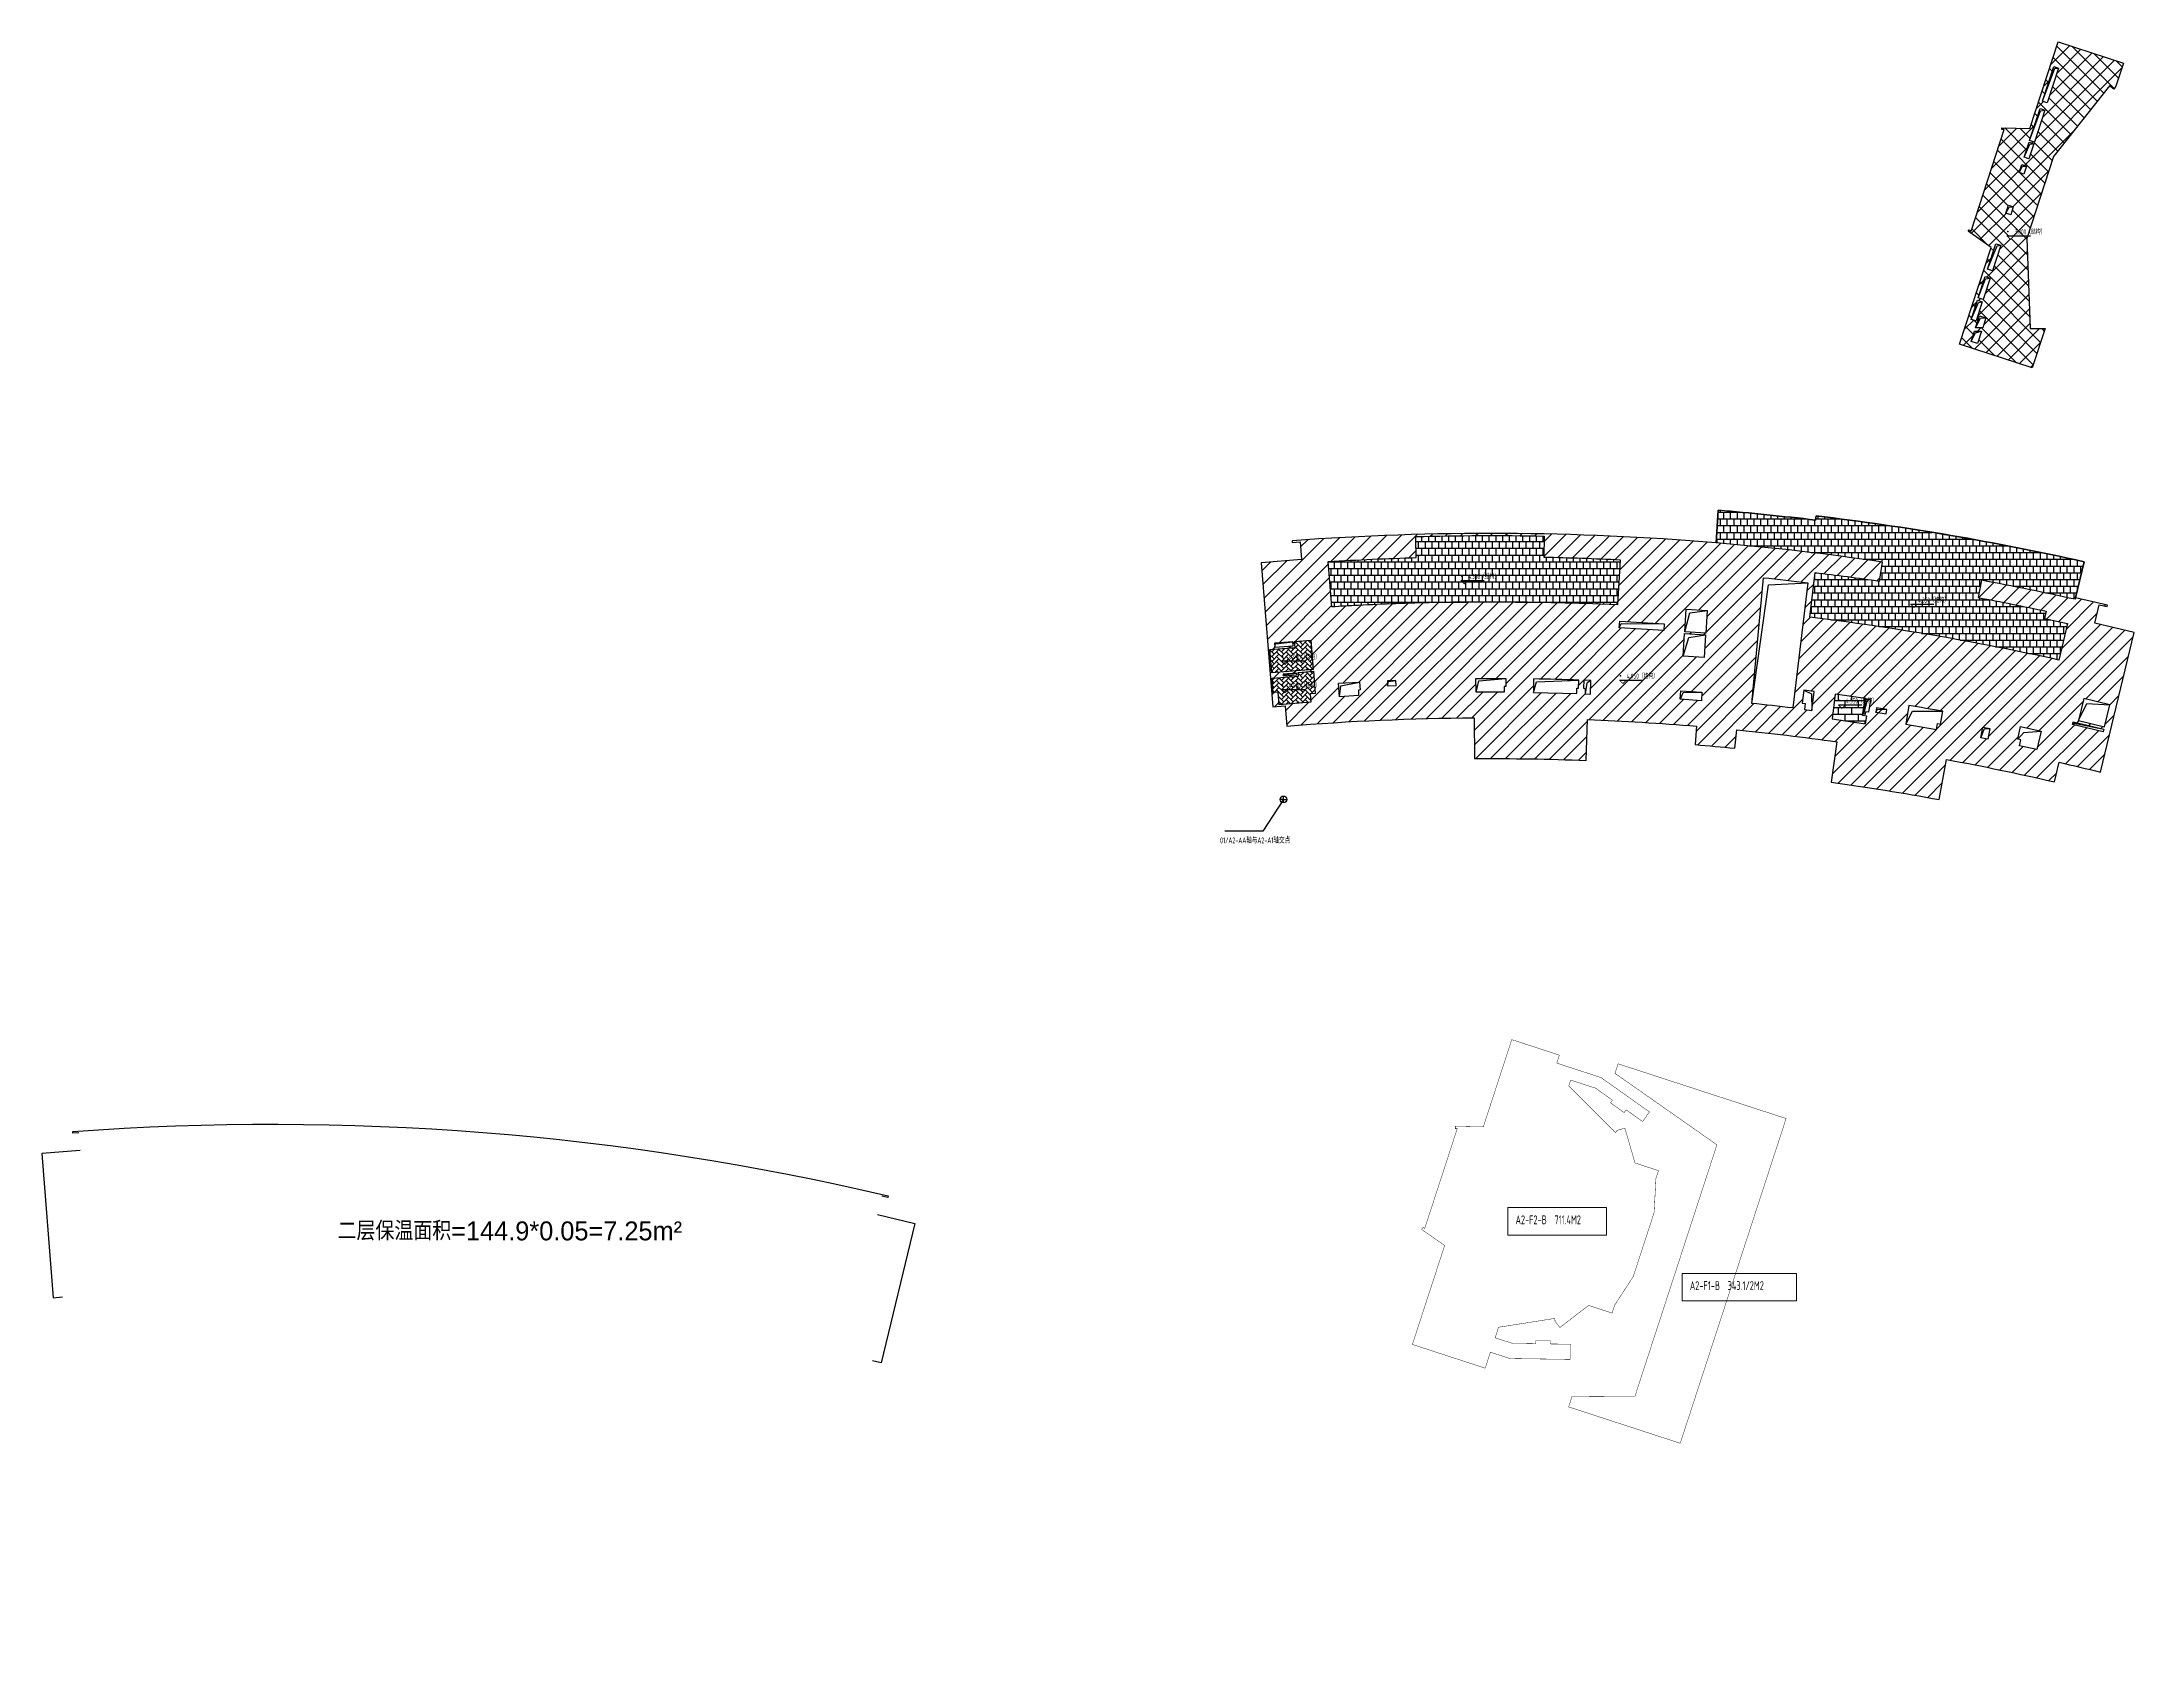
# Model space of a CAD drawing. Header units: millimetres. Extents: x 11515858 to 24947533, y -12784974 to -6116114.
# Drawn here: x 11606526 to 11855146, y -6308889 to -6116114 of the extents above; entities that cross this region are included whole.
import ezdxf
from ezdxf.enums import TextEntityAlignment as Align

# ---------------------------------------------------------------- set-up
doc = ezdxf.new("R2010")
doc.units = ezdxf.units.MM
doc.header["$LTSCALE"] = 10
for name, color, linetype in [('A2-RB-F2$0$A-DIMS-100', 1, 'Continuous'), ('A2-RI-F2$0$$2$A-SYMB', 4, 'Continuous'), ('A2-RI-F2$0$A-STRS', 50, 'Continuous'), ('A2-RI-F2$0$A-SYMB-AREA', 4, 'Continuous'), ('A2-RI-F2$0$A-SYMB-NAME', 4, 'Continuous'), ('A2-RI-F2$0$结构板边线', 3, 'Continuous'), ('A2-RI-F2$0$面积', 6, 'Continuous')]:
    doc.layers.add(name, color=color, linetype=linetype)
doc.layers.add('A2-RI-F2$0$A-FIER-ARE', color=4, linetype='Continuous', lineweight=9)
doc.layers.add('A2-RI-F2$0$A-TEXT', color=4, linetype='Continuous', lineweight=9)
doc.styles.add('A2-RB-F2$0$XD2008', font='hzs.shx', dxfattribs={"width": 0.7, "bigfont": 'hztxt.shx'})
doc.styles.add('A2-RI-F2$0$$0$XD2008', font='hzs.shx', dxfattribs={"width": 0.7, "bigfont": 'hztxt.shx'})
doc.styles.add('A2-RI-F2$0$ECADI', font='hzs.shx', dxfattribs={"width": 0.7, "bigfont": 'hztxt.shx'})
doc.styles.add('A2-RI-F2$0$HZTXT', font='hzs-1.shx', dxfattribs={"width": 0.7, "bigfont": 'hztxt.shx'})
doc.styles.add('A2-RI-F2$0$XD2008', font='hzs.shx', dxfattribs={"width": 0.7, "bigfont": 'hztxt.shx'})
doc.dimstyles.new('A2-RB-F2$0$XD100', dxfattribs={"dimscale": 100, "dimtxt": 3.5, "dimasz": 1.5, "dimexe": 1, "dimexo": 2, "dimgap": 0.5, "dimtad": 1, "dimdec": 0, "dimdsep": 46, "dimtxsty": 'A2-RB-F2$0$XD2008', "dimcen": 2.5, "dimclrt": 4, "dimaunit": 1, "dimadec": 0, "dimazin": 0, "dimtfac": 1, "dimtdec": 0, "dimtix": 1, "dimtmove": 1, "dimatfit": 3, "dimfxl": 0, "dimtolj": 1, "dimtzin": 0, "dimarcsym": 0})

# ---------------------------------------------------------------- blocks, each defined once
blk = doc.blocks.new('A2-RB-F2$0$_ArchTick')
at = {"color": 0, "linetype": 'ByBlock', "const_width": 0.4}
blk.add_lwpolyline([(-0.5, -0.5), (0.5, 0.5)], dxfattribs=at)
blk = doc.blocks.new('*D1703')
at = {"layer": 'A2-RB-F2$0$A-DIMS-100', "color": 0, "lineweight": -2, "transparency": 16777216}
blk.add_line((11782413, -6380712), (11782236, -6382445), dxfattribs=at)
at = {"layer": 'Defpoints', "color": 0, "transparency": 16777216}
for p in [(11790118, -6305528), (11782236, -6382445)]:
    blk.add_point(p, dxfattribs=at)
at = {"layer": 'A2-RB-F2$0$A-DIMS-100', "color": 0, "lineweight": -2, "transparency": 16777216, "xscale": 100, "yscale": 100, "zscale": 100, "rotation": 264.1493711769298}
blk.add_blockref('A2-RB-F2$0$_ArchTick', (11782236, -6382445), dxfattribs=at)
at = {"layer": 'A2-RB-F2$0$A-DIMS-100', "color": 4, "transparency": 16777216, "insert": (11782116, -6381406), "char_height": 350, "attachment_point": 5, "rotation": 84.14937, "style": 'A2-RB-F2$0$XD2008'}
blk.add_mtext('\\A1;R77300', dxfattribs=at)
blk = doc.blocks.new('A2-RI-F2$0$5erhfh')
at = {"layer": 'A2-RI-F2$0$A-SYMB-AREA', "style": 'A2-RI-F2$0$ECADI', "width": 0.7}
blk.add_attdef('340M2', text='', height=2.5, dxfattribs=at).set_placement((0, 1.2), align=Align.MIDDLE_LEFT)
at = {"layer": 'A2-RI-F2$0$A-SYMB-NAME', "style": 'A2-RI-F2$0$ECADI', "width": 0.7}
blk.add_attdef('CHINESENAME', (-12.3, 3.1), '', height=4.5, dxfattribs=at)
blk = doc.blocks.new('A2-RI-F2$0$$2$ECADI-TAG-HGHT（国标）')
at = {"color": 1}
blk.add_line((-2.1, 2.1), (11.8, 2.1), dxfattribs=at)
at = {"color": 1, "const_width": 0.5}
blk.add_lwpolyline([(-2.1, 2.1), (0, 0), (2.1, 2.1)], dxfattribs=at)
at = {"color": 1}
blk.add_point((-1.5, 4.6), dxfattribs=at)
at = {"style": 'A2-RI-F2$0$$0$XD2008', "width": 0.7}
blk.add_attdef('FL', text='', height=3, dxfattribs=at).set_placement((-2.7, 3), align=Align.RIGHT)
for tag, p in [('T.O.S.', (2.3, -1.1)), ('F.F.L.', (2.3, 3))]:
    blk.add_attdef(tag, p, '', height=3, dxfattribs=at)
blk = doc.blocks.new('A2-RI-F2$0$二层板边线')
h = blk.add_hatch()
h.set_pattern_fill('ANSI37', color=1, scale=10000)
h.set_pattern_definition([(45, (0, 0), (-883.88348, 883.88348), []), (135, (0, 0), (-883.88348, -883.88348), [])])
h.paths.add_polyline_path([(12032690, -6264990), (12032800, -6264652), (12031176, -6264652), (12030752, -6265076), (12030328, -6264652), (12032800, -6264652), (12035876, -6255214), (12042498, -6246833), (12043038, -6247216), (12043269, -6246889), (12044169, -6244129), (12036420, -6241604), (12033065, -6251898), (12029732, -6251831), (12029728, -6252031), (12029991, -6252036), (12026060, -6264098), (12025844, -6263947), (12025730, -6264111), (12028461, -6266021), (12024706, -6277543), (12033339, -6280357), (12034862, -6275685), (12033101, -6275662)])
h.paths.add_polyline_path([(12028601, -6268820), (12028030, -6268634), (12029022, -6265592), (12029592, -6265778)], flags=16)
h.paths.add_polyline_path([(12028322, -6269676), (12027495, -6272213), (12026925, -6272027), (12027752, -6269490)], flags=16)
h.paths.add_polyline_path([(12027402, -6272498), (12026664, -6274763), (12026094, -6274577), (12026832, -6272312)], flags=16)
h.paths.add_polyline_path([(12027832, -6274407), (12027447, -6275585), (12026610, -6275574), (12027071, -6274159)], flags=16)
h.paths.add_polyline_path([(12030770, -6262165), (12030200, -6261979), (12030510, -6261028), (12031080, -6261214)], flags=16)
h.paths.add_polyline_path([(12027317, -6275984), (12026839, -6277449), (12026078, -6277201), (12026480, -6275972)], flags=16)
h.paths.add_polyline_path([(12032351, -6257316), (12031780, -6257130), (12032090, -6256179), (12032661, -6256365)], flags=16)
h.paths.add_polyline_path([(12032939, -6255510), (12032369, -6255324), (12032369, -6255324), (12032958, -6253517), (12033528, -6253703), (12033528, -6253703)], flags=16)
h.paths.add_polyline_path([(12033590, -6253513), (12033020, -6253327), (12034259, -6249524), (12034830, -6249710)], flags=16)
h.paths.add_polyline_path([(12035109, -6248854), (12034538, -6248668), (12035886, -6244532), (12036457, -6244718)], flags=16)
h = blk.add_hatch()
h.set_pattern_fill('AR-B88', color=1, scale=100)
h.set_pattern_definition([(0, (0, 0), (0, 800), []), (90, (0, 0), (-400, 800), [800, -800])])
edge = h.paths.add_edge_path()
edge.add_arc((11973888, -6584488), 281841, 81.57295, 83.14309, ccw=False)
edge.add_line((12015191, -6305690), (12015528, -6303418))
edge.add_arc((11969089, -6619138), 319117, 81.63236, 85.2022)
edge.add_line((11995780, -6301139), (11996030, -6297247))
edge.add_arc((11955634, -6751152), 455700, 83.45287, 84.91427, ccw=False)
edge.add_line((12007593, -6298425), (12007654, -6297928))
edge.add_arc((11969058, -6619324), 323705, 77.43083, 83.15215, ccw=False)
edge.add_line((12039502, -6303377), (12038430, -6307848))
edge.add_arc((11969142, -6619131), 318901, 77.45128, 79.49107)
edge.add_line((12027306, -6305579), (12026920, -6307637))
edge.add_arc((11966503, -6628702), 326700, 77.89988, 79.34288, ccw=False)
edge.add_line((12034986, -6309260), (12034802, -6310129))
edge.add_line((12034802, -6310129), (12037526, -6310720))
edge.add_line((12037526, -6310720), (12036481, -6315060))
edge.add_arc((11969818, -6614315), 306590, 77.44173, 83.05549)
edge.add_line((12006887, -6309974), (12007536, -6304663))
edge.add_line((12007536, -6304663), (12007537, -6304663))
h = blk.add_hatch()
h.set_pattern_fill('ANSI31', color=1, scale=10000)
h.set_pattern_definition([(45, (0, 0), (-883.88348, 883.88348), [])])
h.paths.add_polyline_path([(11945397, -6300893), (11945411, -6301092), (11946353, -6301024), (11946505, -6303121), (11941720, -6303493), (11943084, -6320639), (11944579, -6320521), (11944774, -6322908, -0.0187261), (11967038, -6321925), (11967071, -6326775, -0.011311), (11980320, -6326986), (11980492, -6322139, -0.0108954), (11993443, -6322921), (11993263, -6325111, -0.0040325), (11998011, -6325540), (11998226, -6323353, -0.0100497), (12010110, -6324766), (12009443, -6329570, -0.0111025), (12022282, -6331650), (12023146, -6326878, -0.0110009), (12035973, -6329541), (12036535, -6327208, 0.0005863), (12041448, -6328379), (12045443, -6311803), (12040775, -6310687), (12041302, -6308501), (12042227, -6308717), (12042273, -6308523), (12038477, -6307654), (12038430, -6307848, 0.0089005), (12027306, -6305579), (12026920, -6307637, -0.0062964), (12034986, -6309260), (12034802, -6310129), (12037526, -6310720), (12036481, -6315060, 0.0244995), (12006887, -6309974), (12007536, -6304663), (12007536, -6304663, -0.0068514), (12015191, -6305690), (12015528, -6303418, 0.0155776), (11995780, -6301139), (11995780, -6301139, 0.0394589)])
h.paths.add_polyline_path([(11992216, -6309029), (11994711, -6309190), (11994538, -6311884), (11992043, -6311724)], flags=16)
h.paths.add_polyline_path([(11989603, -6310752), (11989551, -6311564), (11984265, -6311224), (11984310, -6310455)], flags=16)
h.paths.add_polyline_path([(11992030, -6311923), (11994525, -6312084), (11994352, -6314778), (11991857, -6314618)], flags=16)
h.paths.add_polyline_path([(11984037, -6308521), (11980081, -6308356, 0.0064904), (11971137, -6308174, 0.0070379), (11962192, -6308242, 0.0071781), (11953253, -6308568, -0.0003794), (11950112, -6308744), (11949684, -6303359, -0.0080706), (11960137, -6302891), (11960078, -6300692), (11960070, -6300394, -0.0119571), (11975342, -6300330), (11975305, -6302831, -0.0071818), (11984381, -6303142)], flags=16)
h.paths.add_polyline_path([(11985116, -6317440), (11984692, -6317864), (11984268, -6317440)], flags=16)
h.paths.add_polyline_path([(11991583, -6318709), (11994089, -6318870), (11994022, -6319908), (11991515, -6319710)], flags=16)
h.paths.add_polyline_path([(12001390, -6305279, -0.0042145), (12006685, -6305869), (12004866, -6320759, 0.0041462), (11999994, -6320215)], flags=16)
h.paths.add_polyline_path([(11980900, -6317501), (11980838, -6319100), (11980201, -6319075), (11980201, -6319076), (11980224, -6318426), (11980023, -6318419), (11980058, -6317469)], flags=16)
h.paths.add_polyline_path([(11979456, -6317448), (11979424, -6318397), (11979224, -6318390), (11979200, -6319040), (11974065, -6318913), (11974077, -6317310, -0.0044484)], flags=16)
h.paths.add_polyline_path([(12006179, -6318652), (12007419, -6318808), (12007146, -6321041), (12006254, -6320931), (12006340, -6320234), (12005989, -6320191)], flags=16)
h.paths.add_polyline_path([(11970772, -6317274), (11970765, -6318221), (11970569, -6318221), (11970565, -6318873), (11967245, -6318873), (11967235, -6317273)], flags=16)
h.paths.add_polyline_path([(11966265, -6305599), (11965841, -6306023), (11965416, -6305599)], flags=0)
h.paths.add_polyline_path([(12009898, -6319134), (12013472, -6319642), (12013165, -6321667), (12013659, -6321742), (12013525, -6322632), (12009540, -6322063)], flags=16)
h.paths.add_polyline_path([(12010298, -6320385), (12011146, -6320385), (12010722, -6320809)], flags=0)
h.paths.add_polyline_path([(12013571, -6319656), (12014119, -6319739), (12013888, -6321271), (12013537, -6321217), (12013492, -6321515), (12013294, -6321484)], flags=16)
h.paths.add_polyline_path([(12014940, -6320910), (12016050, -6320946), (12014819, -6320755), (12014746, -6321250)], flags=16)
h.paths.add_polyline_path([(12018678, -6320461, -0.0037645), (12022706, -6321156), (12022429, -6322680), (12022089, -6322618), (12021963, -6323309), (12018305, -6322678)], flags=16)
h.paths.add_polyline_path([(11957709, -6317480), (11957734, -6318077), (11956735, -6318118), (11956710, -6317519)], flags=16)
h.paths.add_polyline_path([(11953413, -6317673), (11953461, -6318620), (11953262, -6318630), (11953292, -6319278), (11951012, -6319416), (11950884, -6317814)], flags=16)
h.paths.add_polyline_path([(12027473, -6323021), (12028293, -6323183), (12028062, -6324463), (12027231, -6324298)], flags=16)
h.paths.add_polyline_path([(11947619, -6312713), (11947897, -6316201), (11942962, -6316585), (11942740, -6313794), (11945731, -6313561), (11945676, -6312864)], flags=16)
h.paths.add_polyline_path([(11947912, -6316401), (11948123, -6319042), (11947525, -6319090), (11947604, -6320087), (11943866, -6320376), (11943747, -6318881), (11943148, -6318928), (11943013, -6317233), (11946154, -6316989), (11946119, -6316540)], flags=16)
h.paths.add_polyline_path([(12031943, -6322965), (12034396, -6323496), (12033868, -6325684), (12031819, -6325249), (12031966, -6324555), (12031621, -6324482)], flags=16)
h.paths.add_polyline_path([(11943406, -6313126), (11943322, -6313548), (11945515, -6313377), (11945477, -6312879)], flags=16)
h.paths.add_polyline_path([(11945923, -6316606), (11945938, -6316805), (11944343, -6316929), (11944327, -6316730)], flags=16)
h.paths.add_polyline_path([(12038205, -6322415), (12041851, -6323293), (12041780, -6323585), (12038135, -6322706)], flags=16)
h.paths.add_polyline_path([(12039444, -6319623), (12042555, -6320373), (12041921, -6323002), (12038810, -6322252), (12038811, -6322248)], flags=16)
h.paths.add_polyline_path([(11985012, -6317420), (11988571, -6317420), (11988571, -6316520), (11985012, -6316520)], flags=24)
h.paths.add_polyline_path([(11966161, -6305580), (11969719, -6305580), (11969719, -6304680), (11966161, -6304680)], flags=8)
h.paths.add_polyline_path([(12011042, -6320366), (12014600, -6320366), (12014600, -6319466), (12011042, -6319466)], flags=24)
h = blk.add_hatch()
h.set_pattern_fill('AR-B88', color=1, scale=100)
h.set_pattern_definition([(0, (11941719.6, -6303492.7), (0, 800), []), (90, (11941719.56, -6303492.7), (-400, 800), [800, -800])])
edge = h.paths.add_edge_path()
edge.add_line((11950112, -6308744), (11949684, -6303359))
edge.add_arc((11969407, -6626896), 324137, 91.63879, 93.48839, ccw=False)
edge.add_line((11960137, -6302891), (11960078, -6300692))
edge.add_line((11960078, -6300692), (11960070, -6300394))
edge.add_arc((11969028, -6619622), 319354, 88.86722, 91.60745, ccw=False)
edge.add_line((11975342, -6300330), (11975305, -6302831))
edge.add_arc((11969034, -6618876), 316107, 87.21728, 88.8632, ccw=False)
edge.add_line((11984381, -6303142), (11984037, -6308521))
edge.add_line((11984037, -6308521), (11980081, -6308356))
edge.add_arc((11968595, -6652749), 344584, 88.08985, 89.57731)
edge.add_arc((11969101, -6625941), 317774, 89.63278, 91.24572)
edge.add_arc((11969053, -6619733), 311567, 91.26179, 92.90685)
edge.add_arc((11835611, -4239132), 2072777, 273.166661, 273.253603, ccw=False)
h = blk.add_hatch()
h.set_pattern_fill('AR-HBONE', color=1, scale=100)
h.set_pattern_definition([(45, (0, 0), (4e-14, 565.685425), [1200, -400]), (135, (282.84, 282.84), (4e-14, 565.685425), [1200, -400])])
h.paths.add_polyline_path([(11942740, -6313794), (11945731, -6313561), (11945676, -6312864), (11947619, -6312713), (11947897, -6316201), (11942962, -6316585)])
h.paths.add_polyline_path([(11943013, -6317233), (11946154, -6316989), (11946119, -6316540), (11947912, -6316401), (11948123, -6319042), (11947525, -6319090), (11947604, -6320087), (11943866, -6320376), (11943747, -6318881), (11943148, -6318928)])
h = blk.add_hatch()
h.set_pattern_fill('AR-B816', color=1, scale=100)
h.set_pattern_definition([(0, (0, 0), (0, 800), []), (90, (0, 0), (-800, 800), [800, -800])])
h.paths.add_polyline_path([(12009898, -6319134), (12009540, -6322063), (12013525, -6322632), (12013659, -6321742), (12013165, -6321667), (12013472, -6319642)])
at = {"layer": 'A2-RI-F2$0$结构板边线'}
for p, q in [((11944359, -6331622), (11941889, -6335410)), ((11944359, -6331622), (11943959, -6331622)), ((11944359, -6332022), (11944359, -6331222)), ((11944359, -6331622), (11944759, -6331622)), ((11941889, -6335410), (11937411, -6335410))]:
    blk.add_line(p, q, dxfattribs=at)
blk.add_circle((11944359, -6331622), 400, dxfattribs=at)
at = {"layer": 'Defpoints', "color": 1}
for points in [[(12044169, -6244129), (12043269, -6246889), (12043038, -6247216), (12042498, -6246833), (12035876, -6255214), (12032690, -6264990), (12033101, -6275662), (12034862, -6275685), (12033339, -6280357), (12024706, -6277543), (12028461, -6266021), (12025730, -6264111), (12025844, -6263947), (12026060, -6264098), (12029991, -6252036), (12029728, -6252031), (12029732, -6251831), (12033065, -6251898), (12036420, -6241604)], [(12034538, -6248668), (12035886, -6244532), (12036457, -6244718), (12035109, -6248854)], [(12033020, -6253327), (12034259, -6249524), (12034830, -6249710), (12033590, -6253513)], [(12032958, -6253517), (12033528, -6253703), (12032939, -6255510), (12032369, -6255324)], [(12031780, -6257130), (12032090, -6256179), (12032661, -6256365), (12032351, -6257316)], [(12030200, -6261979), (12030510, -6261028), (12031080, -6261214), (12030770, -6262165)], [(12029022, -6265592), (12029592, -6265778), (12028601, -6268820), (12028030, -6268634)], [(12027752, -6269490), (12028322, -6269676), (12027495, -6272213), (12026925, -6272027)], [(12026832, -6272312), (12027402, -6272498), (12026664, -6274763), (12026094, -6274577)], [(12026610, -6275574), (12027071, -6274159), (12027832, -6274407), (12027447, -6275585)], [(12026480, -6275972), (12027317, -6275984), (12026839, -6277449), (12026078, -6277201)], [(11992216, -6309029), (11994711, -6309190), (11994538, -6311884), (11992043, -6311724)], [(11989603, -6310752), (11989551, -6311564), (11984265, -6311224), (11984310, -6310455)], [(11992030, -6311923), (11994525, -6312084), (11994352, -6314778), (11991857, -6314618)], [(11942740, -6313794), (11945731, -6313561), (11945676, -6312864), (11947619, -6312713), (11947897, -6316201), (11942962, -6316585)], [(11943282, -6313050), (11943322, -6313548), (11945515, -6313377), (11945477, -6312879)], [(11943013, -6317233), (11946154, -6316989), (11946119, -6316540), (11947912, -6316401), (11948123, -6319042), (11947525, -6319090), (11947604, -6320087), (11943866, -6320376), (11943747, -6318881), (11943148, -6318928)], [(11944327, -6316730), (11944343, -6316929), (11945938, -6316805), (11945923, -6316606)], [(11967245, -6318873), (11967235, -6317273), (11970772, -6317274), (11970765, -6318221), (11970569, -6318221), (11970565, -6318873)], [(11951012, -6319416), (11950884, -6317814), (11953413, -6317673), (11953461, -6318620), (11953262, -6318630), (11953292, -6319278)], [(11956710, -6317519), (11956735, -6318118), (11957734, -6318077), (11957709, -6317480)], [(11980058, -6317469), (11980023, -6318419), (11980224, -6318426), (11980201, -6319075), (11980838, -6319100), (11980900, -6317501)], [(11991515, -6319710), (11991583, -6318709), (11994089, -6318870), (11994022, -6319908)], [(12006179, -6318652), (12005989, -6320191), (12006340, -6320234), (12006254, -6320931), (12007146, -6321041), (12007419, -6318808)], [(12009898, -6319134), (12009540, -6322063), (12013525, -6322632), (12013659, -6321742), (12013165, -6321667), (12013472, -6319642)], [(12013571, -6319656), (12014119, -6319739), (12013888, -6321271), (12013888, -6321271), (12013537, -6321217), (12013492, -6321515), (12013294, -6321484)], [(12039444, -6319623), (12038811, -6322248), (12038810, -6322252), (12041921, -6323002), (12042555, -6320373)], [(12014819, -6320755), (12014746, -6321250), (12015981, -6321442), (12016056, -6320947)], [(12027473, -6323021), (12028293, -6323183), (12028062, -6324463), (12027231, -6324298)], [(12031621, -6324482), (12031943, -6322965), (12034396, -6323496), (12033868, -6325684), (12031819, -6325249), (12031966, -6324555)], [(12038135, -6322706), (12038205, -6322415), (12041851, -6323293), (12041780, -6323585)]]:
    blk.add_lwpolyline(points, close=True, dxfattribs=at)
for points in [[(12034538, -6248668), (12036022, -6244747), (12036457, -6244718)], [(12033020, -6253327), (12034322, -6249819), (12034830, -6249710)], [(12032369, -6255324), (12033041, -6253745), (12033528, -6253703)], [(12031780, -6257130), (12032169, -6256391), (12032661, -6256365)], [(12030200, -6261979), (12030605, -6261256), (12031080, -6261214)], [(12028030, -6268634), (12029179, -6265862), (12029592, -6265778)], [(12026925, -6272027), (12027786, -6269754), (12028322, -6269676)], [(12026094, -6274577), (12026960, -6272574), (12027402, -6272498)], [(12026610, -6275574), (12027177, -6274422), (12027832, -6274407)], [(12026078, -6277201), (12026601, -6276198), (12027253, -6275984)], [(11999994, -6320215), (12002012, -6306120), (12006685, -6305869)], [(11992043, -6311724), (11992632, -6309467), (11994711, -6309190)], [(11984265, -6311224), (11984471, -6310731), (11989603, -6310752)], [(11991857, -6314618), (11992518, -6312389), (11994525, -6312084)], [(11943322, -6313548), (11943406, -6313126), (11945477, -6312879)], [(11944343, -6316929), (11944399, -6316800), (11945923, -6316606)], [(11967245, -6318873), (11967585, -6317525), (11970772, -6317274)], [(11951012, -6319416), (11951171, -6318123), (11953413, -6317673)], [(11956735, -6318117), (11956830, -6317611), (11957709, -6317480)], [(11974065, -6318913), (11974407, -6317668), (11979456, -6317448)], [(11980900, -6317501), (11980417, -6317791), (11980201, -6319076)], [(11991530, -6319711), (11991840, -6318934), (11994089, -6318870)], [(12006179, -6318656), (12007088, -6319058), (12007146, -6321041)], [(12014119, -6319739), (12013700, -6319823), (12013294, -6321484)], [(12014746, -6321250), (12014940, -6320910), (12016050, -6320946)], [(12018305, -6322678), (12019088, -6321129), (12022706, -6321156)], [(12038811, -6322248), (12039822, -6320214), (12042555, -6320373)], [(12027231, -6324298), (12027653, -6323210), (12028293, -6323183)], [(12031626, -6324483), (12032341, -6323666), (12034396, -6323496)], [(12038135, -6322706), (12038317, -6322561), (12041851, -6323293)]]:
    blk.add_lwpolyline(points, dxfattribs=at)
for points in [[(11993443, -6322921), (11993263, -6325111, -0.0040325), (11998011, -6325540), (11998226, -6323353, -0.0100497), (12010110, -6324766), (12009443, -6329570, -0.0111025), (12022282, -6331650), (12023146, -6326878, -0.0110009), (12035973, -6329541), (12036535, -6327208, 0.0005863), (12041448, -6328379), (12045443, -6311803), (12040775, -6310687), (12041302, -6308501), (12042227, -6308717), (12042273, -6308523), (12038470, -6307652), (12039505, -6303375, 0.0250484), (12007654, -6297928), (12007591, -6298424, 0.0062088), (11996030, -6297247), (11995780, -6301139, 0.0394589), (11945397, -6300893), (11945411, -6301092), (11946353, -6301024), (11946505, -6303121), (11941720, -6303493), (11943084, -6320639), (11944579, -6320521), (11944774, -6322908, -0.0187261), (11967038, -6321925), (11967071, -6326775, -0.011311), (11980320, -6326986), (11980492, -6322139, -0.0108954), (11993443, -6322921)], [(12007537, -6304663, -0.0068511), (12015191, -6305690), (12015528, -6303418, 0.0155776), (11995780, -6301139), (11996030, -6297247, -0.0063767), (12007593, -6298425), (12007654, -6297928, -0.0249692), (12039502, -6303377), (12038430, -6307848, 0.0089005), (12027306, -6305579), (12026920, -6307637, -0.0062964), (12034986, -6309260), (12034802, -6310129), (12037526, -6310720), (12036481, -6315060, 0.0244995), (12006887, -6309974), (12007536, -6304663), (12007537, -6304663)], [(11950112, -6308744), (11949684, -6303359, -0.0080706), (11960137, -6302891), (11960078, -6300692), (11960070, -6300394, -0.0119571), (11975342, -6300330), (11975305, -6302831, -0.0071818), (11984381, -6303142), (11984037, -6308521), (11980081, -6308356, 0.0064904), (11971137, -6308174, 0.0070379), (11962192, -6308242, 0.0071781), (11953253, -6308568, -0.0003794), (11950112, -6308744, 36.7720325)], [(11974077, -6317310), (11974065, -6318913), (11979200, -6319040), (11979224, -6318390), (11979424, -6318397), (11979456, -6317448, 0.0044484), (11974077, -6317310, -0.2443874)], [(12018678, -6320461), (12018305, -6322678), (12021963, -6323309), (12022089, -6322618), (12022429, -6322680), (12022706, -6321156, 0.0037645), (12018678, -6320461, -22.2610428)]]:
    blk.add_lwpolyline(points, format="xyb", dxfattribs=at)
blk.add_lwpolyline([(12006685, -6305869), (12004866, -6320759, 0.0041462), (11999994, -6320215), (12001390, -6305279, -0.0042145)], format="xyb", close=True, dxfattribs=at)
at = {"layer": 'A2-RI-F2$0$$2$A-SYMB'}
ref = blk.add_blockref('A2-RI-F2$0$$2$ECADI-TAG-HGHT（国标）', (12030752, -6265076), dxfattribs=dict(at, xscale=200, yscale=200, zscale=200))
ref.add_attrib('F.F.L.', '3.800（结构）', (12031222, -6264483), dxfattribs={"layer": '0', "height": 600, "style": 'A2-RI-F2$0$$0$XD2008', "width": 0.7})
ref = blk.add_blockref('A2-RI-F2$0$$2$ECADI-TAG-HGHT（国标）', (11965841, -6306023), dxfattribs=dict(at, xscale=200, yscale=200, zscale=200))
ref.add_attrib('F.F.L.', '4.350（结构）', (11966311, -6305430), dxfattribs={"layer": '0', "height": 600, "style": 'A2-RI-F2$0$$0$XD2008', "width": 0.7})
ref = blk.add_blockref('A2-RI-F2$0$$2$ECADI-TAG-HGHT（国标）', (12019292, -6308832), dxfattribs=dict(at, xscale=200, yscale=200, zscale=200))
ref.add_attrib('F.F.L.', '4.350（结构）', (12019762, -6308238), dxfattribs={"layer": '0', "height": 600, "style": 'A2-RI-F2$0$$0$XD2008', "width": 0.7})
ref = blk.add_blockref('A2-RI-F2$0$$2$ECADI-TAG-HGHT（国标）', (11944541, -6315591), dxfattribs=dict(at, xscale=200, yscale=200, zscale=200))
ref.add_attrib('F.F.L.', '4.930（结构）', (11945011, -6314998), dxfattribs={"layer": '0', "height": 600, "style": 'A2-RI-F2$0$$0$XD2008', "width": 0.7})
ref = blk.add_blockref('A2-RI-F2$0$$2$ECADI-TAG-HGHT（国标）', (11984692, -6317864), dxfattribs=dict(at, xscale=200, yscale=200, zscale=200))
ref.add_attrib('F.F.L.', '4.950（结构）', (11985162, -6317270), dxfattribs={"layer": '0', "height": 600, "style": 'A2-RI-F2$0$$0$XD2008', "width": 0.7})
ref = blk.add_blockref('A2-RI-F2$0$$2$ECADI-TAG-HGHT（国标）', (11944541, -6318968), dxfattribs=dict(at, xscale=200, yscale=200, zscale=200))
ref.add_attrib('F.F.L.', '4.930（结构）', (11945011, -6318375), dxfattribs={"layer": '0', "height": 600, "style": 'A2-RI-F2$0$$0$XD2008', "width": 0.7})
ref = blk.add_blockref('A2-RI-F2$0$$2$ECADI-TAG-HGHT（国标）', (12010722, -6320809), dxfattribs=dict(at, xscale=200, yscale=200, zscale=200))
ref.add_attrib('F.F.L.', '4.550（结构）', (12011192, -6320216), dxfattribs={"layer": '0', "height": 600, "style": 'A2-RI-F2$0$$0$XD2008', "width": 0.7})
at = {"layer": 'A2-RI-F2$0$结构板边线'}
ref = blk.add_blockref('A2-RI-F2$0$5erhfh', (11938348, -6337537), dxfattribs=dict(at, xscale=100, yscale=100, zscale=100))
ref.add_attrib('CHINESENAME', '01/A2-AA轴与A2-A1轴交点', (11936822, -6336841), dxfattribs={"layer": 'A2-RI-F2$0$A-SYMB-NAME', "height": 700, "style": 'A2-RI-F2$0$ECADI', "width": 0.7})
blk = doc.blocks.new('A2-RB-F2')
at = {"layer": 'A2-RB-F2$0$A-DIMS-100'}
dim = blk.add_radius_dim(center=(11790117.6, -6305527.5), mpoint=(11782235.9, -6382444.8), text='R77300', dimstyle='A2-RB-F2$0$XD100', override={"dimasz": 1, "dimblk1": 'A2-RB-F2$0$_ArchTick', "dimblk2": 'A2-RB-F2$0$_ArchTick', "dimsah": 1}, dxfattribs=at)
dim.commit()
dim.dimension.update_dxf_attribs({"geometry": '*D1703', "text_midpoint": (11782340, -6381429.3), "dimtype": 132})
blk = doc.blocks.new('A2-RI-F2')
at = {"layer": 'A2-RI-F2$0$A-FIER-ARE'}
for points in [[(11780727, -6254633), (11792435, -6254633), (11792435, -6257895), (11780727, -6257895)], [(11801442, -6262450), (11815027, -6262450), (11815027, -6265711), (11801442, -6265711)]]:
    blk.add_lwpolyline(points, close=True, dxfattribs=at)
at = {"layer": 'A2-RI-F2$0$面积', "const_width": 50}
blk.add_lwpolyline([(11778654, -6271819), (11778034, -6273720), (11769382, -6270899), (11773215, -6259141), (11770484, -6257231), (11770655, -6256985), (11770846, -6257118), (11774713, -6245255), (11774480, -6245255), (11774486, -6244951), (11777819, -6245017), (11781190, -6234676), (11786847, -6236520), (11786537, -6237470), (11791781, -6239180), (11797548, -6243269), (11796738, -6244411), (11794780, -6243023), (11794549, -6243349), (11792918, -6242192), (11793149, -6241866), (11791145, -6240445), (11788195, -6239483), (11787967, -6240182), (11793493, -6245711), (11793705, -6245499), (11793676, -6245470), (11794629, -6245192), (11795838, -6249337), (11798623, -6250245), (11798319, -6251178), (11798103, -6255229), (11795624, -6262835), (11793411, -6266235), (11793107, -6267169), (11790321, -6266261), (11786905, -6268889), (11786306, -6268113), (11786337, -6268104), (11786290, -6267808), (11779621, -6268854), (11779212, -6270107), (11781273, -6270779), (11784045, -6270816), (11784051, -6270416), (11785751, -6270439), (11785745, -6270839), (11788145, -6270871), (11788121, -6272671), (11780975, -6272575), (11778654, -6271819)], dxfattribs=at)
blk.add_lwpolyline([(11793456, -6238686), (11793826, -6237550), (11813788, -6244055), (11801210, -6282643), (11787947, -6278320), (11788352, -6277081), (11795833, -6277038), (11805568, -6247176)], close=True, dxfattribs=at)
at = {"layer": 'A2-RI-F2$0$面积'}
blk.add_lwpolyline([(11610910, -6245748), (11610217, -6245799), (11610203, -6245599, -0.0765316), (11707078, -6253237), (11707033, -6253424), (11706351, -6253265)], format="xyb", dxfattribs=at)
for points in [[(11611062, -6247847), (11606526, -6248199), (11607890, -6265345), (11608986, -6265256)], [(11705824, -6255451), (11710249, -6256510), (11706254, -6273085), (11705223, -6272845)]]:
    blk.add_lwpolyline(points, dxfattribs=at)
blk.add_blockref('A2-RI-F2$0$二层板边线', (-190297, 125489))
at = {"layer": 'A2-RI-F2$0$A-STRS', "linetype": 'Continuous'}
blk.add_blockref('A2-RB-F2', (0, 0), dxfattribs=at)
at = {"layer": 'A2-RI-F2$0$A-FIER-ARE', "style": 'A2-RI-F2$0$XD2008', "width": 0.7}
for s, p in [('A2-F2-B  711.4M2', (11781638, -6256613)), ('A2-F1-B  343.1/2M2', (11802352, -6264430))]:
    blk.add_text(s, height=1050, dxfattribs=at).set_placement(p)
at = {"layer": 'A2-RI-F2$0$A-TEXT', "style": 'A2-RI-F2$0$HZTXT'}
blk.add_text('二层保温面积=144.9*0.05=7.25m²', height=2250, dxfattribs=at).set_placement((11641667, -6258531))

msp = doc.modelspace()

# ---------------------------------------------------------------- block references
for name in ['A2-RI-F2', 'A2-RB-F2']:
    msp.add_blockref(name, (0, 0))

doc.saveas('drawing.dxf')
